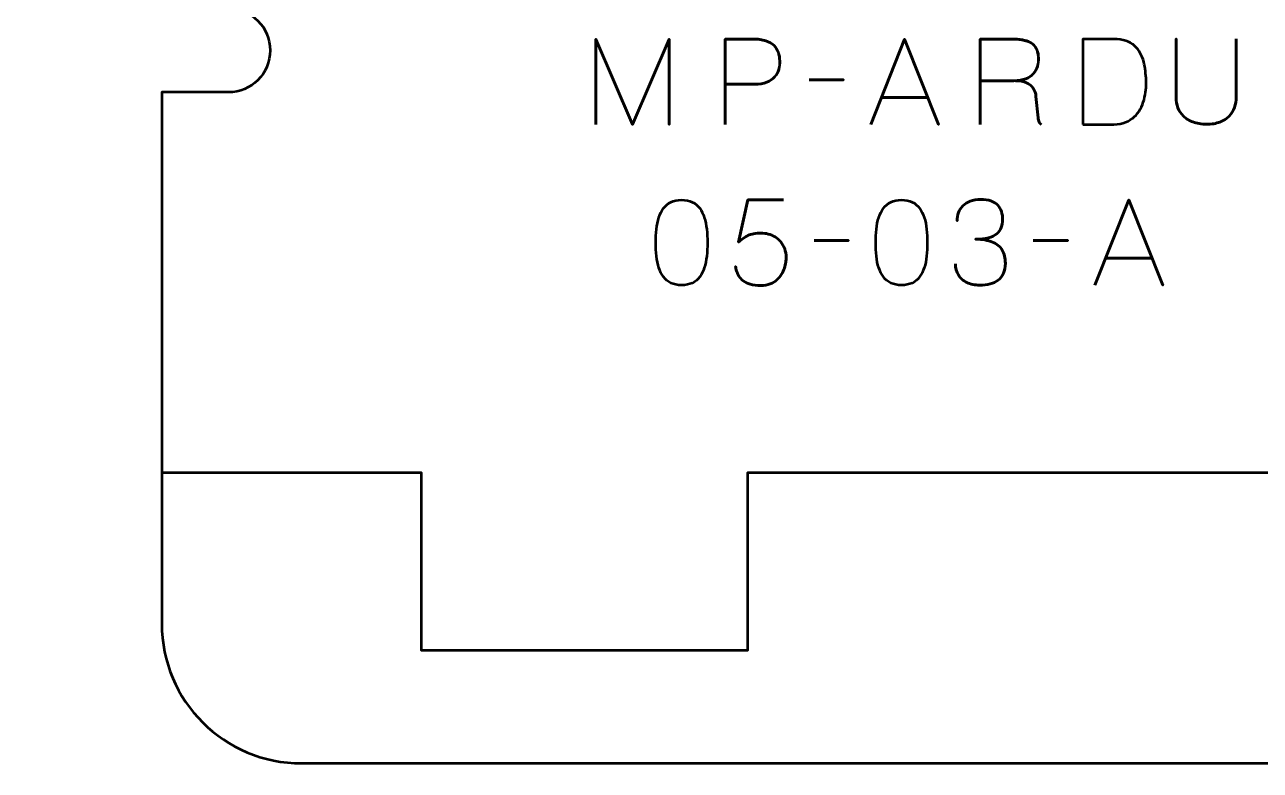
# Model space of a CAD drawing. Header units: centimetres. Extents: x -21 to 0, y -29.7 to 0.
# Drawn here: x -8.64 to -4.223, y -9.925 to -7.258 of the extents above; entities that cross this region are included whole.
import ezdxf

# ---------------------------------------------------------------- set-up
doc = ezdxf.new("R2010")
doc.units = ezdxf.units.CM
doc.header["$MEASUREMENT"] = 0
doc.layers.add('Layer 1', color=7, linetype='Continuous')

msp = doc.modelspace()

# ---------------------------------------------------------------- linework, layer by layer
at = {"layer": 'Layer 1', "color": 1, "lineweight": 53}
msp.add_open_spline([(-21.00003, -29.19995), (-21.00003, -29.19995), (-21.00003, -5.29992), (-21.00003, -5.29992), (-21.00003, -5.29992), (-21.00003, -5.21709), (-20.93286, -5.14992), (-20.85003, -5.14992), (-20.85003, -5.14992), (-20.7672, -5.14992), (-20.70003, -5.08275), (-20.70003, -4.99992), (-20.70003, -4.99992), (-20.70003, -4.91709), (-20.7672, -4.84992), (-20.85003, -4.84992), (-20.85003, -4.84992), (-20.93286, -4.84992), (-21.00003, -4.78275), (-21.00003, -4.69992), (-21.00003, -4.69992), (-21.00003, -4.61709), (-20.93286, -4.54992), (-20.85003, -4.54992), (-20.85003, -4.54992), (-20.7672, -4.54992), (-20.70003, -4.48275), (-20.70003, -4.39992), (-20.70003, -4.39992), (-20.70003, -4.31709), (-20.7672, -4.24992), (-20.85003, -4.24992), (-20.85003, -4.24992), (-20.93286, -4.24992), (-21.00003, -4.18275), (-21.00003, -4.09992), (-21.00003, -4.09992), (-21.00003, -4.01709), (-20.93286, -3.94992), (-20.85003, -3.94992), (-20.85003, -3.94992), (-20.7672, -3.94992), (-20.70003, -3.88275), (-20.70003, -3.79992), (-20.70003, -3.79992), (-20.70003, -3.71709), (-20.7672, -3.64992), (-20.85003, -3.64992), (-20.85003, -3.64992), (-20.93286, -3.64992), (-21.00003, -3.58275), (-21.00003, -3.49992), (-21.00003, -3.49992), (-21.00003, -3.41709), (-20.93286, -3.34992), (-20.85003, -3.34992), (-20.85003, -3.34992), (-20.7672, -3.34992), (-20.70003, -3.28275), (-20.70003, -3.19992), (-20.70003, -3.19992), (-20.70003, -3.11709), (-20.7672, -3.04992), (-20.85003, -3.04992), (-20.85003, -3.04992), (-20.93286, -3.04992), (-21.00003, -2.98275), (-21.00003, -2.89992), (-21.00003, -2.89992), (-21.00003, -2.81709), (-20.93286, -2.74992), (-20.85003, -2.74992), (-20.85003, -2.74992), (-20.7672, -2.74992), (-20.70003, -2.68275), (-20.70003, -2.59992), (-20.70003, -2.59992), (-20.70003, -2.51709), (-20.7672, -2.44992), (-20.85003, -2.44992), (-20.85003, -2.44992), (-20.93286, -2.44992), (-21.00003, -2.38275), (-21.00003, -2.29992), (-21.00003, -2.29992), (-21.00003, -2.21709), (-20.93286, -2.14992), (-20.85003, -2.14992), (-20.85003, -2.14992), (-20.7672, -2.14992), (-20.70003, -2.08275), (-20.70003, -1.99992), (-20.70003, -1.99992), (-20.70003, -1.91709), (-20.7672, -1.84992), (-20.85003, -1.84992), (-20.85003, -1.84992), (-20.93286, -1.84992), (-21.00003, -1.78275), (-21.00003, -1.69992), (-21.00003, -1.69992), (-21.00003, -1.61709), (-20.93286, -1.54992), (-20.85003, -1.54992), (-20.85003, -1.54992), (-20.7672, -1.54992), (-20.70003, -1.48275), (-20.70003, -1.39992), (-20.70003, -1.39992), (-20.70003, -1.31709), (-20.7672, -1.24992), (-20.85003, -1.24992), (-20.85003, -1.24992), (-20.93286, -1.24992), (-21.00003, -1.18275), (-21.00003, -1.09992), (-21.00003, -1.09992), (-21.00003, -1.09992), (-21.00003, -0.49992), (-21.00003, -0.49992), (-21.00003, -0.49992), (-21.00003, -0.22295), (-20.77694, 0.00004), (-20.49994, 0.00004), (-20.49994, 0.00004), (-20.49994, 0.00004), (-0.50008, 0.00004), (-0.50008, 0.00004), (-0.50008, 0.00004), (-0.22294, 0.00004), (0.00002, -0.22295), (0.00002, -0.49992), (0.00002, -0.49992), (0.00002, -0.49992), (0.00002, -29.19995), (0.00002, -29.19995), (0.00002, -29.19995), (0.00002, -29.47695), (-0.22294, -29.70004), (-0.50008, -29.70004), (-0.50008, -29.70004), (-0.50008, -29.70004), (-20.49994, -29.70004), (-20.49994, -29.70004), (-20.49994, -29.70004), (-20.77694, -29.70004), (-21.00003, -29.47695), (-21.00003, -29.19995)], degree=3, knots=[0, 0, 0, 0, 0.027027, 0.027027, 0.027027, 0.027027, 0.0540541, 0.0540541, 0.0540541, 0.0540541, 0.0810811, 0.0810811, 0.0810811, 0.0810811, 0.1081081, 0.1081081, 0.1081081, 0.1081081, 0.1351351, 0.1351351, 0.1351351, 0.1351351, 0.1621622, 0.1621622, 0.1621622, 0.1621622, 0.1891892, 0.1891892, 0.1891892, 0.1891892, 0.2162162, 0.2162162, 0.2162162, 0.2162162, 0.2432432, 0.2432432, 0.2432432, 0.2432432, 0.2702703, 0.2702703, 0.2702703, 0.2702703, 0.2972973, 0.2972973, 0.2972973, 0.2972973, 0.3243243, 0.3243243, 0.3243243, 0.3243243, 0.3513514, 0.3513514, 0.3513514, 0.3513514, 0.3783784, 0.3783784, 0.3783784, 0.3783784, 0.4054054, 0.4054054, 0.4054054, 0.4054054, 0.4324324, 0.4324324, 0.4324324, 0.4324324, 0.4594595, 0.4594595, 0.4594595, 0.4594595, 0.4864865, 0.4864865, 0.4864865, 0.4864865, 0.5135135, 0.5135135, 0.5135135, 0.5135135, 0.5405405, 0.5405405, 0.5405405, 0.5405405, 0.5675676, 0.5675676, 0.5675676, 0.5675676, 0.5945946, 0.5945946, 0.5945946, 0.5945946, 0.6216216, 0.6216216, 0.6216216, 0.6216216, 0.6486486, 0.6486486, 0.6486486, 0.6486486, 0.6756757, 0.6756757, 0.6756757, 0.6756757, 0.7027027, 0.7027027, 0.7027027, 0.7027027, 0.7297297, 0.7297297, 0.7297297, 0.7297297, 0.7567568, 0.7567568, 0.7567568, 0.7567568, 0.7837838, 0.7837838, 0.7837838, 0.7837838, 0.8108108, 0.8108108, 0.8108108, 0.8108108, 0.8378378, 0.8378378, 0.8378378, 0.8378378, 0.8648649, 0.8648649, 0.8648649, 0.8648649, 0.8918919, 0.8918919, 0.8918919, 0.8918919, 0.9189189, 0.9189189, 0.9189189, 0.9189189, 0.9459459, 0.9459459, 0.9459459, 0.9459459, 0.972973, 0.972973, 0.972973, 0.972973, 1, 1, 1, 1], dxfattribs=at)
at = {"layer": 'Layer 1', "color": 3, "lineweight": 53}
msp.add_open_spline([(-8.15002, -9.39995), (-8.15002, -9.39995), (-8.15002, -7.5), (-8.15002, -7.5), (-8.15002, -7.5), (-8.15002, -7.5), (-7.9125, -7.5), (-7.9125, -7.5), (-7.9125, -7.5), (-7.82967, -7.5), (-7.7625, -7.43283), (-7.7625, -7.35), (-7.7625, -7.35), (-7.7625, -7.26717), (-7.82967, -7.2), (-7.9125, -7.2), (-7.9125, -7.2), (-7.9125, -7.2), (-8.15002, -7.2), (-8.15002, -7.2), (-8.15002, -7.2), (-8.15002, -7.2), (-8.15002, -1.10005), (-8.15002, -1.10005), (-8.15002, -1.10005), (-8.15002, -0.82305), (-7.92693, -0.59995), (-7.64993, -0.59995), (-7.64993, -0.59995), (-7.64993, -0.59995), (-3.35007, -0.59995), (-3.35007, -0.59995), (-3.35007, -0.59995), (-3.07293, -0.59995), (-2.84997, -0.82305), (-2.84997, -1.10005), (-2.84997, -1.10005), (-2.84997, -1.10005), (-2.84997, -7.3115), (-2.84997, -7.3115), (-2.84997, -7.3115), (-2.84997, -7.3115), (-3.083, -7.3115), (-3.083, -7.3115), (-3.083, -7.3115), (-3.16583, -7.3115), (-3.233, -7.37867), (-3.233, -7.4615), (-3.233, -7.4615), (-3.233, -7.54433), (-3.16583, -7.6115), (-3.083, -7.6115), (-3.083, -7.6115), (-3.083, -7.6115), (-2.84997, -7.6115), (-2.84997, -7.6115), (-2.84997, -7.6115), (-2.84997, -7.6115), (-2.84997, -9.39995), (-2.84997, -9.39995), (-2.84997, -9.39995), (-2.84997, -9.67695), (-3.07293, -9.90005), (-3.35007, -9.90005), (-3.35007, -9.90005), (-3.35007, -9.90005), (-7.64993, -9.90005), (-7.64993, -9.90005), (-7.64993, -9.90005), (-7.92693, -9.90005), (-8.15002, -9.67695), (-8.15002, -9.39995)], degree=3, knots=[0, 0, 0, 0, 0.0555556, 0.0555556, 0.0555556, 0.0555556, 0.1111111, 0.1111111, 0.1111111, 0.1111111, 0.1666667, 0.1666667, 0.1666667, 0.1666667, 0.2222222, 0.2222222, 0.2222222, 0.2222222, 0.2777778, 0.2777778, 0.2777778, 0.2777778, 0.3333333, 0.3333333, 0.3333333, 0.3333333, 0.3888889, 0.3888889, 0.3888889, 0.3888889, 0.4444444, 0.4444444, 0.4444444, 0.4444444, 0.5, 0.5, 0.5, 0.5, 0.5555556, 0.5555556, 0.5555556, 0.5555556, 0.6111111, 0.6111111, 0.6111111, 0.6111111, 0.6666667, 0.6666667, 0.6666667, 0.6666667, 0.7222222, 0.7222222, 0.7222222, 0.7222222, 0.7777778, 0.7777778, 0.7777778, 0.7777778, 0.8333333, 0.8333333, 0.8333333, 0.8333333, 0.8888889, 0.8888889, 0.8888889, 0.8888889, 0.9444444, 0.9444444, 0.9444444, 0.9444444, 1, 1, 1, 1], dxfattribs=at)
at = {"layer": 'Layer 1', "color": 5, "lineweight": 53}
for points, knots in [([(-6.59898, -7.61453), (-6.59898, -7.61453), (-6.59898, -7.30931), (-6.59898, -7.30931), (-6.59898, -7.30931), (-6.59898, -7.30931), (-6.46775, -7.61453), (-6.46775, -7.61453), (-6.46775, -7.61453), (-6.46775, -7.61453), (-6.33609, -7.30931), (-6.33609, -7.30931), (-6.33609, -7.30931), (-6.33609, -7.30931), (-6.33609, -7.61453), (-6.33609, -7.61453), (-6.33609, -7.61453), (-6.33609, -7.61453), (-6.33609, -7.30931), (-6.33609, -7.30931), (-6.33609, -7.30931), (-6.33609, -7.30931), (-6.46775, -7.61453), (-6.46775, -7.61453), (-6.46775, -7.61453), (-6.46775, -7.61453), (-6.59898, -7.30931), (-6.59898, -7.30931), (-6.59898, -7.30931), (-6.59898, -7.30931), (-6.59898, -7.61453), (-6.59898, -7.61453)], [0, 0, 0, 0, 0.125, 0.125, 0.125, 0.125, 0.25, 0.25, 0.25, 0.25, 0.375, 0.375, 0.375, 0.375, 0.5, 0.5, 0.5, 0.5, 0.625, 0.625, 0.625, 0.625, 0.75, 0.75, 0.75, 0.75, 0.875, 0.875, 0.875, 0.875, 1, 1, 1, 1]), ([(-6.13628, -7.61453), (-6.13628, -7.61453), (-6.13628, -7.30931), (-6.13628, -7.30931), (-6.13628, -7.30931), (-6.13628, -7.30931), (-6.03891, -7.30931), (-6.03891, -7.30931), (-6.03891, -7.30931), (-6.01944, -7.30938), (-6.00343, -7.31157), (-5.9908, -7.3158), (-5.9908, -7.3158), (-5.97824, -7.31996), (-5.96836, -7.32575), (-5.96123, -7.33309), (-5.96123, -7.33309), (-5.95411, -7.34035), (-5.94903, -7.34868), (-5.94592, -7.35806), (-5.94592, -7.35806), (-5.94289, -7.36745), (-5.94113, -7.37725), (-5.9407, -7.38763), (-5.9407, -7.38763), (-5.94021, -7.398), (-5.94141, -7.40816), (-5.94423, -7.41803), (-5.94423, -7.41803), (-5.94712, -7.42791), (-5.95199, -7.43687), (-5.95898, -7.44492), (-5.95898, -7.44492), (-5.96589, -7.45296), (-5.97527, -7.45938), (-5.98706, -7.46411), (-5.98706, -7.46411), (-5.99884, -7.4689), (-6.01344, -7.4713), (-6.03087, -7.47144), (-6.03087, -7.47144), (-6.03087, -7.47144), (-6.13628, -7.47144), (-6.13628, -7.47144), (-6.13628, -7.47144), (-6.13628, -7.47144), (-6.03087, -7.47144), (-6.03087, -7.47144), (-6.03087, -7.47144), (-6.0138, -7.4713), (-5.99933, -7.4689), (-5.98762, -7.46411), (-5.98762, -7.46411), (-5.97584, -7.45938), (-5.96645, -7.45296), (-5.9594, -7.44492), (-5.9594, -7.44492), (-5.95241, -7.43687), (-5.9474, -7.42791), (-5.94444, -7.41803), (-5.94444, -7.41803), (-5.94148, -7.40816), (-5.94021, -7.398), (-5.9407, -7.38763), (-5.9407, -7.38763), (-5.94113, -7.37725), (-5.94289, -7.36745), (-5.94606, -7.35806), (-5.94606, -7.35806), (-5.94917, -7.34868), (-5.95439, -7.34035), (-5.96152, -7.33309), (-5.96152, -7.33309), (-5.96871, -7.32575), (-5.97859, -7.31996), (-5.99115, -7.3158), (-5.99115, -7.3158), (-6.00378, -7.31157), (-6.01965, -7.30938), (-6.03891, -7.30931), (-6.03891, -7.30931), (-6.03891, -7.30931), (-6.13628, -7.30931), (-6.13628, -7.30931), (-6.13628, -7.30931), (-6.13628, -7.30931), (-6.13628, -7.61453), (-6.13628, -7.61453)], [0, 0, 0, 0, 0.0454545, 0.0454545, 0.0454545, 0.0454545, 0.0909091, 0.0909091, 0.0909091, 0.0909091, 0.1363636, 0.1363636, 0.1363636, 0.1363636, 0.1818182, 0.1818182, 0.1818182, 0.1818182, 0.2272727, 0.2272727, 0.2272727, 0.2272727, 0.2727273, 0.2727273, 0.2727273, 0.2727273, 0.3181818, 0.3181818, 0.3181818, 0.3181818, 0.3636364, 0.3636364, 0.3636364, 0.3636364, 0.4090909, 0.4090909, 0.4090909, 0.4090909, 0.4545455, 0.4545455, 0.4545455, 0.4545455, 0.5, 0.5, 0.5, 0.5, 0.5454545, 0.5454545, 0.5454545, 0.5454545, 0.5909091, 0.5909091, 0.5909091, 0.5909091, 0.6363636, 0.6363636, 0.6363636, 0.6363636, 0.6818182, 0.6818182, 0.6818182, 0.6818182, 0.7272727, 0.7272727, 0.7272727, 0.7272727, 0.7727273, 0.7727273, 0.7727273, 0.7727273, 0.8181818, 0.8181818, 0.8181818, 0.8181818, 0.8636364, 0.8636364, 0.8636364, 0.8636364, 0.9090909, 0.9090909, 0.9090909, 0.9090909, 0.9545455, 0.9545455, 0.9545455, 0.9545455, 1, 1, 1, 1]), ([(-5.61559, -7.61453), (-5.61559, -7.61453), (-5.49452, -7.30931), (-5.49452, -7.30931), (-5.49452, -7.30931), (-5.49452, -7.30931), (-5.37302, -7.61453), (-5.37302, -7.61453), (-5.37302, -7.61453), (-5.37302, -7.61453), (-5.49452, -7.30931), (-5.49452, -7.30931), (-5.49452, -7.30931), (-5.49452, -7.30931), (-5.61559, -7.61453), (-5.61559, -7.61453)], [0, 0, 0, 0, 0.25, 0.25, 0.25, 0.25, 0.5, 0.5, 0.5, 0.5, 0.75, 0.75, 0.75, 0.75, 1, 1, 1, 1]), ([(-5.22401, -7.61453), (-5.22401, -7.61453), (-5.22401, -7.30931), (-5.22401, -7.30931), (-5.22401, -7.30931), (-5.22401, -7.30931), (-5.11267, -7.30931), (-5.11267, -7.30931), (-5.11267, -7.30931), (-5.09715, -7.30931), (-5.08389, -7.31037), (-5.07295, -7.31241), (-5.07295, -7.31241), (-5.06195, -7.31446), (-5.05284, -7.31742), (-5.04565, -7.3213), (-5.04565, -7.3213), (-5.03845, -7.32518), (-5.03281, -7.32991), (-5.02864, -7.33548), (-5.02864, -7.33548), (-5.02441, -7.34099), (-5.02145, -7.34727), (-5.01954, -7.35425), (-5.01954, -7.35425), (-5.01764, -7.36124), (-5.01651, -7.36879), (-5.01616, -7.37704), (-5.01616, -7.37704), (-5.01566, -7.38741), (-5.01679, -7.39743), (-5.01947, -7.4071), (-5.01947, -7.4071), (-5.02222, -7.41683), (-5.02695, -7.42551), (-5.03365, -7.43327), (-5.03365, -7.43327), (-5.04043, -7.44104), (-5.04953, -7.44717), (-5.0611, -7.45176), (-5.0611, -7.45176), (-5.07267, -7.45628), (-5.08699, -7.45867), (-5.10421, -7.45874), (-5.10421, -7.45874), (-5.10421, -7.45874), (-5.22401, -7.45874), (-5.22401, -7.45874), (-5.22401, -7.45874), (-5.22401, -7.45874), (-5.10421, -7.45874), (-5.10421, -7.45874), (-5.10421, -7.45874), (-5.08735, -7.45867), (-5.07316, -7.45628), (-5.06166, -7.45176), (-5.06166, -7.45176), (-5.05016, -7.44717), (-5.04099, -7.44104), (-5.03415, -7.43327), (-5.03415, -7.43327), (-5.0273, -7.42551), (-5.02251, -7.41683), (-5.01968, -7.4071), (-5.01968, -7.4071), (-5.01686, -7.39743), (-5.01566, -7.38741), (-5.01616, -7.37704), (-5.01616, -7.37704), (-5.01658, -7.36674), (-5.01834, -7.35743), (-5.02145, -7.3491), (-5.02145, -7.3491), (-5.02448, -7.34085), (-5.02956, -7.33372), (-5.03662, -7.32779), (-5.03662, -7.32779), (-5.04367, -7.32187), (-5.05341, -7.31728), (-5.06576, -7.31411), (-5.06576, -7.31411), (-5.0781, -7.31093), (-5.09377, -7.30931), (-5.11267, -7.30931), (-5.11267, -7.30931), (-5.11267, -7.30931), (-5.22401, -7.30931), (-5.22401, -7.30931), (-5.22401, -7.30931), (-5.22401, -7.30931), (-5.22401, -7.61453), (-5.22401, -7.61453)], [0, 0, 0, 0, 0.0434783, 0.0434783, 0.0434783, 0.0434783, 0.0869565, 0.0869565, 0.0869565, 0.0869565, 0.1304348, 0.1304348, 0.1304348, 0.1304348, 0.173913, 0.173913, 0.173913, 0.173913, 0.2173913, 0.2173913, 0.2173913, 0.2173913, 0.2608696, 0.2608696, 0.2608696, 0.2608696, 0.3043478, 0.3043478, 0.3043478, 0.3043478, 0.3478261, 0.3478261, 0.3478261, 0.3478261, 0.3913043, 0.3913043, 0.3913043, 0.3913043, 0.4347826, 0.4347826, 0.4347826, 0.4347826, 0.4782609, 0.4782609, 0.4782609, 0.4782609, 0.5217391, 0.5217391, 0.5217391, 0.5217391, 0.5652174, 0.5652174, 0.5652174, 0.5652174, 0.6086957, 0.6086957, 0.6086957, 0.6086957, 0.6521739, 0.6521739, 0.6521739, 0.6521739, 0.6956522, 0.6956522, 0.6956522, 0.6956522, 0.7391304, 0.7391304, 0.7391304, 0.7391304, 0.7826087, 0.7826087, 0.7826087, 0.7826087, 0.826087, 0.826087, 0.826087, 0.826087, 0.8695652, 0.8695652, 0.8695652, 0.8695652, 0.9130435, 0.9130435, 0.9130435, 0.9130435, 0.9565217, 0.9565217, 0.9565217, 0.9565217, 1, 1, 1, 1]), ([(-4.85698, -7.61453), (-4.85698, -7.61453), (-4.85698, -7.30931), (-4.85698, -7.30931), (-4.85698, -7.30931), (-4.85698, -7.30931), (-4.74691, -7.30931), (-4.74691, -7.30931), (-4.74691, -7.30931), (-4.73019, -7.30938), (-4.71573, -7.31157), (-4.70352, -7.31587), (-4.70352, -7.31587), (-4.69139, -7.32017), (-4.68109, -7.3261), (-4.67276, -7.33358), (-4.67276, -7.33358), (-4.66437, -7.34113), (-4.65759, -7.34981), (-4.6523, -7.35954), (-4.6523, -7.35954), (-4.64701, -7.36935), (-4.64292, -7.37979), (-4.64002, -7.39087), (-4.64002, -7.39087), (-4.63713, -7.40188), (-4.63509, -7.4131), (-4.63382, -7.42445), (-4.63382, -7.42445), (-4.63255, -7.43581), (-4.6317, -7.44682), (-4.63135, -7.45747), (-4.63135, -7.45747), (-4.63085, -7.46813), (-4.6312, -7.47935), (-4.63233, -7.49113), (-4.63233, -7.49113), (-4.63346, -7.50291), (-4.63558, -7.51469), (-4.63875, -7.52641), (-4.63875, -7.52641), (-4.64186, -7.53812), (-4.6463, -7.54927), (-4.65202, -7.55978), (-4.65202, -7.55978), (-4.65766, -7.57036), (-4.66486, -7.57975), (-4.67347, -7.58793), (-4.67347, -7.58793), (-4.68215, -7.59612), (-4.69252, -7.60261), (-4.70465, -7.60733), (-4.70465, -7.60733), (-4.71679, -7.61206), (-4.7309, -7.61446), (-4.74691, -7.61453), (-4.74691, -7.61453), (-4.74691, -7.61453), (-4.85698, -7.61453), (-4.85698, -7.61453)], [0, 0, 0, 0, 0.0666667, 0.0666667, 0.0666667, 0.0666667, 0.1333333, 0.1333333, 0.1333333, 0.1333333, 0.2, 0.2, 0.2, 0.2, 0.2666667, 0.2666667, 0.2666667, 0.2666667, 0.3333333, 0.3333333, 0.3333333, 0.3333333, 0.4, 0.4, 0.4, 0.4, 0.4666667, 0.4666667, 0.4666667, 0.4666667, 0.5333333, 0.5333333, 0.5333333, 0.5333333, 0.6, 0.6, 0.6, 0.6, 0.6666667, 0.6666667, 0.6666667, 0.6666667, 0.7333333, 0.7333333, 0.7333333, 0.7333333, 0.8, 0.8, 0.8, 0.8, 0.8666667, 0.8666667, 0.8666667, 0.8666667, 0.9333333, 0.9333333, 0.9333333, 0.9333333, 1, 1, 1, 1]), ([(-4.85698, -7.61453), (-4.85698, -7.61453), (-4.85698, -7.30931), (-4.85698, -7.30931), (-4.85698, -7.30931), (-4.85698, -7.30931), (-4.74691, -7.30931), (-4.74691, -7.30931), (-4.74691, -7.30931), (-4.73019, -7.30938), (-4.71573, -7.31157), (-4.70352, -7.31587), (-4.70352, -7.31587), (-4.69139, -7.32017), (-4.68109, -7.3261), (-4.67276, -7.33358), (-4.67276, -7.33358), (-4.66437, -7.34113), (-4.65759, -7.34981), (-4.6523, -7.35954), (-4.6523, -7.35954), (-4.64701, -7.36935), (-4.64292, -7.37979), (-4.64002, -7.39087), (-4.64002, -7.39087), (-4.63713, -7.40188), (-4.63509, -7.4131), (-4.63382, -7.42445), (-4.63382, -7.42445), (-4.63255, -7.43581), (-4.6317, -7.44682), (-4.63135, -7.45747), (-4.63135, -7.45747), (-4.63085, -7.46813), (-4.6312, -7.47935), (-4.63233, -7.49113), (-4.63233, -7.49113), (-4.63346, -7.50291), (-4.63558, -7.51469), (-4.63875, -7.52641), (-4.63875, -7.52641), (-4.64186, -7.53812), (-4.6463, -7.54927), (-4.65202, -7.55978), (-4.65202, -7.55978), (-4.65766, -7.57036), (-4.66486, -7.57975), (-4.67347, -7.58793), (-4.67347, -7.58793), (-4.68215, -7.59612), (-4.69252, -7.60261), (-4.70465, -7.60733), (-4.70465, -7.60733), (-4.71679, -7.61206), (-4.7309, -7.61446), (-4.74691, -7.61453), (-4.74691, -7.61453), (-4.74691, -7.61453), (-4.85698, -7.61453), (-4.85698, -7.61453)], [0, 0, 0, 0, 0.0666667, 0.0666667, 0.0666667, 0.0666667, 0.1333333, 0.1333333, 0.1333333, 0.1333333, 0.2, 0.2, 0.2, 0.2, 0.2666667, 0.2666667, 0.2666667, 0.2666667, 0.3333333, 0.3333333, 0.3333333, 0.3333333, 0.4, 0.4, 0.4, 0.4, 0.4666667, 0.4666667, 0.4666667, 0.4666667, 0.5333333, 0.5333333, 0.5333333, 0.5333333, 0.6, 0.6, 0.6, 0.6, 0.6666667, 0.6666667, 0.6666667, 0.6666667, 0.7333333, 0.7333333, 0.7333333, 0.7333333, 0.8, 0.8, 0.8, 0.8, 0.8666667, 0.8666667, 0.8666667, 0.8666667, 0.9333333, 0.9333333, 0.9333333, 0.9333333, 1, 1, 1, 1]), ([(-4.30961, -7.30889), (-4.30961, -7.30896), (-4.30961, -7.31128), (-4.30961, -7.3158), (-4.30961, -7.3158), (-4.30961, -7.32025), (-4.30961, -7.32645), (-4.30961, -7.33436), (-4.30961, -7.33436), (-4.30961, -7.34226), (-4.30961, -7.35129), (-4.30961, -7.36152), (-4.30961, -7.36152), (-4.30961, -7.37175), (-4.30961, -7.38262), (-4.30961, -7.39419), (-4.30961, -7.39419), (-4.30961, -7.40576), (-4.30961, -7.4174), (-4.30961, -7.42925), (-4.30961, -7.42925), (-4.30961, -7.44104), (-4.30961, -7.45247), (-4.30961, -7.46354), (-4.30961, -7.46354), (-4.30961, -7.47462), (-4.30961, -7.48478), (-4.30961, -7.49402), (-4.30961, -7.49402), (-4.30961, -7.50334), (-4.30961, -7.51117), (-4.30961, -7.51759), (-4.30961, -7.51759), (-4.30961, -7.53043), (-4.31159, -7.54256), (-4.31568, -7.55413), (-4.31568, -7.55413), (-4.31977, -7.56571), (-4.32605, -7.57601), (-4.33459, -7.58504), (-4.33459, -7.58504), (-4.34313, -7.59407), (-4.35406, -7.6012), (-4.36747, -7.60635), (-4.36747, -7.60635), (-4.38087, -7.6115), (-4.39682, -7.61411), (-4.41544, -7.61411), (-4.41544, -7.61411), (-4.43407, -7.61368), (-4.45023, -7.611), (-4.46385, -7.60606), (-4.46385, -7.60606), (-4.47753, -7.60105), (-4.48882, -7.59421), (-4.49778, -7.58553), (-4.49778, -7.58553), (-4.50674, -7.57685), (-4.51337, -7.56669), (-4.51775, -7.55519), (-4.51775, -7.55519), (-4.52205, -7.54362), (-4.52424, -7.53113), (-4.52424, -7.51759), (-4.52424, -7.51759), (-4.52424, -7.51759), (-4.52424, -7.30889), (-4.52424, -7.30889), (-4.52424, -7.30889), (-4.52424, -7.30889), (-4.52424, -7.51759), (-4.52424, -7.51759), (-4.52424, -7.51759), (-4.52424, -7.53113), (-4.52205, -7.54362), (-4.51775, -7.55519), (-4.51775, -7.55519), (-4.51337, -7.56669), (-4.50674, -7.57685), (-4.49778, -7.58553), (-4.49778, -7.58553), (-4.48882, -7.59421), (-4.47753, -7.60105), (-4.46385, -7.60606), (-4.46385, -7.60606), (-4.45023, -7.611), (-4.43407, -7.61368), (-4.41544, -7.61411), (-4.41544, -7.61411), (-4.39682, -7.61411), (-4.38087, -7.6115), (-4.36747, -7.60635), (-4.36747, -7.60635), (-4.35406, -7.6012), (-4.34313, -7.59407), (-4.33459, -7.58504), (-4.33459, -7.58504), (-4.32605, -7.57601), (-4.31977, -7.56571), (-4.31568, -7.55413), (-4.31568, -7.55413), (-4.31159, -7.54256), (-4.30961, -7.53043), (-4.30961, -7.51759), (-4.30961, -7.51759), (-4.30961, -7.51117), (-4.30961, -7.50334), (-4.30961, -7.49402), (-4.30961, -7.49402), (-4.30961, -7.48478), (-4.30961, -7.47462), (-4.30961, -7.46354), (-4.30961, -7.46354), (-4.30961, -7.45247), (-4.30961, -7.44104), (-4.30961, -7.42925), (-4.30961, -7.42925), (-4.30961, -7.4174), (-4.30961, -7.40576), (-4.30961, -7.39419), (-4.30961, -7.39419), (-4.30961, -7.38262), (-4.30961, -7.37175), (-4.30961, -7.36152), (-4.30961, -7.36152), (-4.30961, -7.35129), (-4.30961, -7.34226), (-4.30961, -7.33436), (-4.30961, -7.33436), (-4.30961, -7.32645), (-4.30961, -7.32025), (-4.30961, -7.3158), (-4.30961, -7.3158), (-4.30961, -7.31128), (-4.30961, -7.30896), (-4.30961, -7.30889)], [0, 0, 0, 0, 0.0294118, 0.0294118, 0.0294118, 0.0294118, 0.0588235, 0.0588235, 0.0588235, 0.0588235, 0.0882353, 0.0882353, 0.0882353, 0.0882353, 0.1176471, 0.1176471, 0.1176471, 0.1176471, 0.1470588, 0.1470588, 0.1470588, 0.1470588, 0.1764706, 0.1764706, 0.1764706, 0.1764706, 0.2058824, 0.2058824, 0.2058824, 0.2058824, 0.2352941, 0.2352941, 0.2352941, 0.2352941, 0.2647059, 0.2647059, 0.2647059, 0.2647059, 0.2941176, 0.2941176, 0.2941176, 0.2941176, 0.3235294, 0.3235294, 0.3235294, 0.3235294, 0.3529412, 0.3529412, 0.3529412, 0.3529412, 0.3823529, 0.3823529, 0.3823529, 0.3823529, 0.4117647, 0.4117647, 0.4117647, 0.4117647, 0.4411765, 0.4411765, 0.4411765, 0.4411765, 0.4705882, 0.4705882, 0.4705882, 0.4705882, 0.5, 0.5, 0.5, 0.5, 0.5294118, 0.5294118, 0.5294118, 0.5294118, 0.5588235, 0.5588235, 0.5588235, 0.5588235, 0.5882353, 0.5882353, 0.5882353, 0.5882353, 0.6176471, 0.6176471, 0.6176471, 0.6176471, 0.6470588, 0.6470588, 0.6470588, 0.6470588, 0.6764706, 0.6764706, 0.6764706, 0.6764706, 0.7058824, 0.7058824, 0.7058824, 0.7058824, 0.7352941, 0.7352941, 0.7352941, 0.7352941, 0.7647059, 0.7647059, 0.7647059, 0.7647059, 0.7941176, 0.7941176, 0.7941176, 0.7941176, 0.8235294, 0.8235294, 0.8235294, 0.8235294, 0.8529412, 0.8529412, 0.8529412, 0.8529412, 0.8823529, 0.8823529, 0.8823529, 0.8823529, 0.9117647, 0.9117647, 0.9117647, 0.9117647, 0.9411765, 0.9411765, 0.9411765, 0.9411765, 0.9705882, 0.9705882, 0.9705882, 0.9705882, 1, 1, 1, 1]), ([(-5.83572, -7.45493), (-5.83572, -7.45493), (-5.71253, -7.45493), (-5.71253, -7.45493), (-5.71253, -7.45493), (-5.71253, -7.45493), (-5.83572, -7.45493), (-5.83572, -7.45493)], [0, 0, 0, 0, 0.5, 0.5, 0.5, 0.5, 1, 1, 1, 1]), ([(-5.00684, -7.61453), (-5.00966, -7.61248), (-5.01178, -7.61001), (-5.01333, -7.60712), (-5.01333, -7.60712), (-5.01489, -7.60423), (-5.01594, -7.60134), (-5.01658, -7.59851), (-5.01658, -7.59851), (-5.01714, -7.59576), (-5.01743, -7.59343), (-5.01743, -7.59167), (-5.01743, -7.59167), (-5.01743, -7.59167), (-5.02505, -7.51462), (-5.02505, -7.51462), (-5.02505, -7.51462), (-5.02589, -7.50355), (-5.02914, -7.49381), (-5.03471, -7.48548), (-5.03471, -7.48548), (-5.04036, -7.47709), (-5.0484, -7.4706), (-5.05898, -7.46587), (-5.05898, -7.46587), (-5.0695, -7.46121), (-5.08262, -7.45882), (-5.09828, -7.45874), (-5.09828, -7.45874), (-5.08262, -7.45882), (-5.0695, -7.46121), (-5.05898, -7.46587), (-5.05898, -7.46587), (-5.0484, -7.4706), (-5.04036, -7.47709), (-5.03471, -7.48548), (-5.03471, -7.48548), (-5.02914, -7.49381), (-5.02589, -7.50355), (-5.02505, -7.51462), (-5.02505, -7.51462), (-5.02505, -7.51462), (-5.01743, -7.59167), (-5.01743, -7.59167), (-5.01743, -7.59167), (-5.01743, -7.59343), (-5.01714, -7.59576), (-5.01658, -7.59851), (-5.01658, -7.59851), (-5.01594, -7.60134), (-5.01489, -7.60423), (-5.01333, -7.60712), (-5.01333, -7.60712), (-5.01178, -7.61001), (-5.00966, -7.61248), (-5.00684, -7.61453)], [0, 0, 0, 0, 0.0714286, 0.0714286, 0.0714286, 0.0714286, 0.1428571, 0.1428571, 0.1428571, 0.1428571, 0.2142857, 0.2142857, 0.2142857, 0.2142857, 0.2857143, 0.2857143, 0.2857143, 0.2857143, 0.3571429, 0.3571429, 0.3571429, 0.3571429, 0.4285714, 0.4285714, 0.4285714, 0.4285714, 0.5, 0.5, 0.5, 0.5, 0.5714286, 0.5714286, 0.5714286, 0.5714286, 0.6428571, 0.6428571, 0.6428571, 0.6428571, 0.7142857, 0.7142857, 0.7142857, 0.7142857, 0.7857143, 0.7857143, 0.7857143, 0.7857143, 0.8571429, 0.8571429, 0.8571429, 0.8571429, 0.9285714, 0.9285714, 0.9285714, 0.9285714, 1, 1, 1, 1]), ([(-5.57749, -7.51843), (-5.57749, -7.51843), (-5.41155, -7.51843), (-5.41155, -7.51843), (-5.41155, -7.51843), (-5.41155, -7.51843), (-5.57749, -7.51843), (-5.57749, -7.51843)], [0, 0, 0, 0, 0.5, 0.5, 0.5, 0.5, 1, 1, 1, 1]), ([(-6.29184, -8.18984), (-6.27703, -8.18977), (-6.26426, -8.18716), (-6.2536, -8.18208), (-6.2536, -8.18208), (-6.24302, -8.177), (-6.2342, -8.16973), (-6.22715, -8.16049), (-6.22715, -8.16049), (-6.22016, -8.15118), (-6.21466, -8.14017), (-6.21057, -8.12747), (-6.21057, -8.12747), (-6.20654, -8.11477), (-6.20365, -8.10087), (-6.20203, -8.08563), (-6.20203, -8.08563), (-6.20033, -8.07039), (-6.19949, -8.05437), (-6.19956, -8.03744), (-6.19956, -8.03744), (-6.19949, -8.02058), (-6.20033, -8.00456), (-6.20203, -7.98939), (-6.20203, -7.98939), (-6.20365, -7.97422), (-6.20654, -7.96025), (-6.21057, -7.94755), (-6.21057, -7.94755), (-6.21466, -7.93492), (-6.22016, -7.92392), (-6.22715, -7.91453), (-6.22715, -7.91453), (-6.2342, -7.90522), (-6.24302, -7.89795), (-6.2536, -7.89287), (-6.2536, -7.89287), (-6.26426, -7.88772), (-6.27703, -7.88511), (-6.29184, -7.88504), (-6.29184, -7.88504), (-6.30666, -7.88511), (-6.31943, -7.88772), (-6.33009, -7.89287), (-6.33009, -7.89287), (-6.34067, -7.89795), (-6.34949, -7.90522), (-6.35654, -7.91453), (-6.35654, -7.91453), (-6.36353, -7.92392), (-6.36903, -7.93492), (-6.37312, -7.94755), (-6.37312, -7.94755), (-6.37715, -7.96025), (-6.38004, -7.97422), (-6.38166, -7.98939), (-6.38166, -7.98939), (-6.38335, -8.00456), (-6.3842, -8.02058), (-6.38413, -8.03744), (-6.38413, -8.03744), (-6.3842, -8.05437), (-6.38335, -8.07039), (-6.38166, -8.08563), (-6.38166, -8.08563), (-6.38004, -8.10087), (-6.37715, -8.11477), (-6.37312, -8.12747), (-6.37312, -8.12747), (-6.36903, -8.14017), (-6.36353, -8.15118), (-6.35654, -8.16049), (-6.35654, -8.16049), (-6.34949, -8.16973), (-6.34067, -8.177), (-6.33009, -8.18208), (-6.33009, -8.18208), (-6.31943, -8.18716), (-6.30666, -8.18977), (-6.29184, -8.18984)], [0, 0, 0, 0, 0.05, 0.05, 0.05, 0.05, 0.1, 0.1, 0.1, 0.1, 0.15, 0.15, 0.15, 0.15, 0.2, 0.2, 0.2, 0.2, 0.25, 0.25, 0.25, 0.25, 0.3, 0.3, 0.3, 0.3, 0.35, 0.35, 0.35, 0.35, 0.4, 0.4, 0.4, 0.4, 0.45, 0.45, 0.45, 0.45, 0.5, 0.5, 0.5, 0.5, 0.55, 0.55, 0.55, 0.55, 0.6, 0.6, 0.6, 0.6, 0.65, 0.65, 0.65, 0.65, 0.7, 0.7, 0.7, 0.7, 0.75, 0.75, 0.75, 0.75, 0.8, 0.8, 0.8, 0.8, 0.85, 0.85, 0.85, 0.85, 0.9, 0.9, 0.9, 0.9, 0.95, 0.95, 0.95, 0.95, 1, 1, 1, 1]), ([(-6.29184, -8.18984), (-6.27703, -8.18977), (-6.26426, -8.18716), (-6.2536, -8.18208), (-6.2536, -8.18208), (-6.24302, -8.177), (-6.2342, -8.16973), (-6.22715, -8.16049), (-6.22715, -8.16049), (-6.22016, -8.15118), (-6.21466, -8.14017), (-6.21057, -8.12747), (-6.21057, -8.12747), (-6.20654, -8.11477), (-6.20365, -8.10087), (-6.20203, -8.08563), (-6.20203, -8.08563), (-6.20033, -8.07039), (-6.19949, -8.05437), (-6.19956, -8.03744), (-6.19956, -8.03744), (-6.19949, -8.02058), (-6.20033, -8.00456), (-6.20203, -7.98939), (-6.20203, -7.98939), (-6.20365, -7.97422), (-6.20654, -7.96025), (-6.21057, -7.94755), (-6.21057, -7.94755), (-6.21466, -7.93492), (-6.22016, -7.92392), (-6.22715, -7.91453), (-6.22715, -7.91453), (-6.2342, -7.90522), (-6.24302, -7.89795), (-6.2536, -7.89287), (-6.2536, -7.89287), (-6.26426, -7.88772), (-6.27703, -7.88511), (-6.29184, -7.88504), (-6.29184, -7.88504), (-6.30666, -7.88511), (-6.31943, -7.88772), (-6.33009, -7.89287), (-6.33009, -7.89287), (-6.34067, -7.89795), (-6.34949, -7.90522), (-6.35654, -7.91453), (-6.35654, -7.91453), (-6.36353, -7.92392), (-6.36903, -7.93492), (-6.37312, -7.94755), (-6.37312, -7.94755), (-6.37715, -7.96025), (-6.38004, -7.97422), (-6.38166, -7.98939), (-6.38166, -7.98939), (-6.38335, -8.00456), (-6.3842, -8.02058), (-6.38413, -8.03744), (-6.38413, -8.03744), (-6.3842, -8.05437), (-6.38335, -8.07039), (-6.38166, -8.08563), (-6.38166, -8.08563), (-6.38004, -8.10087), (-6.37715, -8.11477), (-6.37312, -8.12747), (-6.37312, -8.12747), (-6.36903, -8.14017), (-6.36353, -8.15118), (-6.35654, -8.16049), (-6.35654, -8.16049), (-6.34949, -8.16973), (-6.34067, -8.177), (-6.33009, -8.18208), (-6.33009, -8.18208), (-6.31943, -8.18716), (-6.30666, -8.18977), (-6.29184, -8.18984)], [0, 0, 0, 0, 0.05, 0.05, 0.05, 0.05, 0.1, 0.1, 0.1, 0.1, 0.15, 0.15, 0.15, 0.15, 0.2, 0.2, 0.2, 0.2, 0.25, 0.25, 0.25, 0.25, 0.3, 0.3, 0.3, 0.3, 0.35, 0.35, 0.35, 0.35, 0.4, 0.4, 0.4, 0.4, 0.45, 0.45, 0.45, 0.45, 0.5, 0.5, 0.5, 0.5, 0.55, 0.55, 0.55, 0.55, 0.6, 0.6, 0.6, 0.6, 0.65, 0.65, 0.65, 0.65, 0.7, 0.7, 0.7, 0.7, 0.75, 0.75, 0.75, 0.75, 0.8, 0.8, 0.8, 0.8, 0.85, 0.85, 0.85, 0.85, 0.9, 0.9, 0.9, 0.9, 0.95, 0.95, 0.95, 0.95, 1, 1, 1, 1]), ([(-5.92778, -7.88462), (-5.92778, -7.88462), (-6.05478, -7.88462), (-6.05478, -7.88462), (-6.05478, -7.88462), (-6.05478, -7.88462), (-6.08865, -8.03617), (-6.08865, -8.03617), (-6.08865, -8.03617), (-6.08272, -8.03109), (-6.07708, -8.02651), (-6.07164, -8.02248), (-6.07164, -8.02248), (-6.06628, -8.01846), (-6.06064, -8.01508), (-6.05464, -8.01225), (-6.05464, -8.01225), (-6.04871, -8.00943), (-6.04194, -8.00731), (-6.03432, -8.00583), (-6.03432, -8.00583), (-6.02677, -8.00435), (-6.01774, -8.00357), (-6.00737, -8.00357), (-6.00737, -8.00357), (-5.9989, -8.00357), (-5.99043, -8.0047), (-5.98197, -8.00703), (-5.98197, -8.00703), (-5.9735, -8.00929), (-5.96546, -8.01275), (-5.95784, -8.01733), (-5.95784, -8.01733), (-5.95015, -8.02199), (-5.94337, -8.02778), (-5.93745, -8.03476), (-5.93745, -8.03476), (-5.93145, -8.04175), (-5.92672, -8.04993), (-5.92334, -8.05931), (-5.92334, -8.05931), (-5.91988, -8.0687), (-5.91812, -8.07935), (-5.91805, -8.0912), (-5.91805, -8.0912), (-5.91797, -8.09558), (-5.91847, -8.10108), (-5.91946, -8.10757), (-5.91946, -8.10757), (-5.92037, -8.11406), (-5.92207, -8.12112), (-5.92447, -8.1286), (-5.92447, -8.1286), (-5.92686, -8.13608), (-5.93025, -8.14349), (-5.93455, -8.15082), (-5.93455, -8.15082), (-5.93886, -8.15816), (-5.94436, -8.16486), (-5.95099, -8.17093), (-5.95099, -8.17093), (-5.95763, -8.177), (-5.96567, -8.18187), (-5.97505, -8.18554), (-5.97505, -8.18554), (-5.98451, -8.18913), (-5.99559, -8.19104), (-6.00821, -8.19111), (-6.00821, -8.19111), (-6.02331, -8.19104), (-6.03601, -8.18942), (-6.04631, -8.18638), (-6.04631, -8.18638), (-6.05662, -8.18328), (-6.06501, -8.17926), (-6.0715, -8.17418), (-6.0715, -8.17418), (-6.07806, -8.1691), (-6.08314, -8.16352), (-6.08681, -8.15746), (-6.08681, -8.15746), (-6.09048, -8.15139), (-6.09323, -8.14532), (-6.09507, -8.13925), (-6.09507, -8.13925), (-6.0969, -8.13318), (-6.09831, -8.12761), (-6.09923, -8.12253), (-6.09923, -8.12253), (-6.09831, -8.12761), (-6.0969, -8.13318), (-6.09507, -8.13925), (-6.09507, -8.13925), (-6.09323, -8.14532), (-6.09048, -8.15139), (-6.08681, -8.15746), (-6.08681, -8.15746), (-6.08314, -8.16352), (-6.07806, -8.1691), (-6.0715, -8.17418), (-6.0715, -8.17418), (-6.06501, -8.17926), (-6.05662, -8.18328), (-6.04631, -8.18638), (-6.04631, -8.18638), (-6.03601, -8.18942), (-6.02331, -8.19104), (-6.00821, -8.19111), (-6.00821, -8.19111), (-5.99559, -8.19104), (-5.98451, -8.18913), (-5.97505, -8.18554), (-5.97505, -8.18554), (-5.96567, -8.18187), (-5.95763, -8.177), (-5.95099, -8.17093), (-5.95099, -8.17093), (-5.94436, -8.16486), (-5.93886, -8.15816), (-5.93455, -8.15082), (-5.93455, -8.15082), (-5.93025, -8.14349), (-5.92686, -8.13608), (-5.92447, -8.1286), (-5.92447, -8.1286), (-5.92207, -8.12112), (-5.92037, -8.11406), (-5.91946, -8.10757), (-5.91946, -8.10757), (-5.91847, -8.10108), (-5.91797, -8.09558), (-5.91805, -8.0912), (-5.91805, -8.0912), (-5.91812, -8.07935), (-5.91988, -8.0687), (-5.92334, -8.05931), (-5.92334, -8.05931), (-5.92672, -8.04993), (-5.93145, -8.04175), (-5.93745, -8.03476), (-5.93745, -8.03476), (-5.94337, -8.02778), (-5.95015, -8.02199), (-5.95784, -8.01733), (-5.95784, -8.01733), (-5.96546, -8.01275), (-5.9735, -8.00929), (-5.98197, -8.00703), (-5.98197, -8.00703), (-5.99043, -8.0047), (-5.9989, -8.00357), (-6.00737, -8.00357), (-6.00737, -8.00357), (-6.01774, -8.00357), (-6.02677, -8.00435), (-6.03432, -8.00583), (-6.03432, -8.00583), (-6.04194, -8.00731), (-6.04871, -8.00943), (-6.05464, -8.01225), (-6.05464, -8.01225), (-6.06064, -8.01508), (-6.06628, -8.01846), (-6.07164, -8.02248), (-6.07164, -8.02248), (-6.07708, -8.02651), (-6.08272, -8.03109), (-6.08865, -8.03617), (-6.08865, -8.03617), (-6.08865, -8.03617), (-6.05478, -7.88462), (-6.05478, -7.88462), (-6.05478, -7.88462), (-6.05478, -7.88462), (-5.92778, -7.88462), (-5.92778, -7.88462)], [0, 0, 0, 0, 0.0227273, 0.0227273, 0.0227273, 0.0227273, 0.0454545, 0.0454545, 0.0454545, 0.0454545, 0.0681818, 0.0681818, 0.0681818, 0.0681818, 0.0909091, 0.0909091, 0.0909091, 0.0909091, 0.1136364, 0.1136364, 0.1136364, 0.1136364, 0.1363636, 0.1363636, 0.1363636, 0.1363636, 0.1590909, 0.1590909, 0.1590909, 0.1590909, 0.1818182, 0.1818182, 0.1818182, 0.1818182, 0.2045455, 0.2045455, 0.2045455, 0.2045455, 0.2272727, 0.2272727, 0.2272727, 0.2272727, 0.25, 0.25, 0.25, 0.25, 0.2727273, 0.2727273, 0.2727273, 0.2727273, 0.2954545, 0.2954545, 0.2954545, 0.2954545, 0.3181818, 0.3181818, 0.3181818, 0.3181818, 0.3409091, 0.3409091, 0.3409091, 0.3409091, 0.3636364, 0.3636364, 0.3636364, 0.3636364, 0.3863636, 0.3863636, 0.3863636, 0.3863636, 0.4090909, 0.4090909, 0.4090909, 0.4090909, 0.4318182, 0.4318182, 0.4318182, 0.4318182, 0.4545455, 0.4545455, 0.4545455, 0.4545455, 0.4772727, 0.4772727, 0.4772727, 0.4772727, 0.5, 0.5, 0.5, 0.5, 0.5227273, 0.5227273, 0.5227273, 0.5227273, 0.5454545, 0.5454545, 0.5454545, 0.5454545, 0.5681818, 0.5681818, 0.5681818, 0.5681818, 0.5909091, 0.5909091, 0.5909091, 0.5909091, 0.6136364, 0.6136364, 0.6136364, 0.6136364, 0.6363636, 0.6363636, 0.6363636, 0.6363636, 0.6590909, 0.6590909, 0.6590909, 0.6590909, 0.6818182, 0.6818182, 0.6818182, 0.6818182, 0.7045455, 0.7045455, 0.7045455, 0.7045455, 0.7272727, 0.7272727, 0.7272727, 0.7272727, 0.75, 0.75, 0.75, 0.75, 0.7727273, 0.7727273, 0.7727273, 0.7727273, 0.7954545, 0.7954545, 0.7954545, 0.7954545, 0.8181818, 0.8181818, 0.8181818, 0.8181818, 0.8409091, 0.8409091, 0.8409091, 0.8409091, 0.8636364, 0.8636364, 0.8636364, 0.8636364, 0.8863636, 0.8863636, 0.8863636, 0.8863636, 0.9090909, 0.9090909, 0.9090909, 0.9090909, 0.9318182, 0.9318182, 0.9318182, 0.9318182, 0.9545455, 0.9545455, 0.9545455, 0.9545455, 0.9772727, 0.9772727, 0.9772727, 0.9772727, 1, 1, 1, 1]), ([(-5.50572, -8.18984), (-5.49091, -8.18977), (-5.47814, -8.18716), (-5.46748, -8.18208), (-5.46748, -8.18208), (-5.4569, -8.177), (-5.44808, -8.16973), (-5.44103, -8.16049), (-5.44103, -8.16049), (-5.43404, -8.15118), (-5.42854, -8.14017), (-5.42445, -8.12747), (-5.42445, -8.12747), (-5.42042, -8.11477), (-5.41753, -8.10087), (-5.41591, -8.08563), (-5.41591, -8.08563), (-5.41421, -8.07039), (-5.41337, -8.05437), (-5.41344, -8.03744), (-5.41344, -8.03744), (-5.41337, -8.02058), (-5.41421, -8.00456), (-5.41591, -7.98939), (-5.41591, -7.98939), (-5.41753, -7.97422), (-5.42042, -7.96025), (-5.42445, -7.94755), (-5.42445, -7.94755), (-5.42854, -7.93492), (-5.43404, -7.92392), (-5.44103, -7.91453), (-5.44103, -7.91453), (-5.44808, -7.90522), (-5.4569, -7.89795), (-5.46748, -7.89287), (-5.46748, -7.89287), (-5.47814, -7.88772), (-5.49091, -7.88511), (-5.50572, -7.88504), (-5.50572, -7.88504), (-5.52054, -7.88511), (-5.53331, -7.88772), (-5.54397, -7.89287), (-5.54397, -7.89287), (-5.55455, -7.89795), (-5.56337, -7.90522), (-5.57042, -7.91453), (-5.57042, -7.91453), (-5.57741, -7.92392), (-5.58291, -7.93492), (-5.587, -7.94755), (-5.587, -7.94755), (-5.59103, -7.96025), (-5.59392, -7.97422), (-5.59554, -7.98939), (-5.59554, -7.98939), (-5.59723, -8.00456), (-5.59808, -8.02058), (-5.59801, -8.03744), (-5.59801, -8.03744), (-5.59808, -8.05437), (-5.59723, -8.07039), (-5.59554, -8.08563), (-5.59554, -8.08563), (-5.59392, -8.10087), (-5.59103, -8.11477), (-5.587, -8.12747), (-5.587, -8.12747), (-5.58291, -8.14017), (-5.57741, -8.15118), (-5.57042, -8.16049), (-5.57042, -8.16049), (-5.56337, -8.16973), (-5.55455, -8.177), (-5.54397, -8.18208), (-5.54397, -8.18208), (-5.53331, -8.18716), (-5.52054, -8.18977), (-5.50572, -8.18984)], [0, 0, 0, 0, 0.05, 0.05, 0.05, 0.05, 0.1, 0.1, 0.1, 0.1, 0.15, 0.15, 0.15, 0.15, 0.2, 0.2, 0.2, 0.2, 0.25, 0.25, 0.25, 0.25, 0.3, 0.3, 0.3, 0.3, 0.35, 0.35, 0.35, 0.35, 0.4, 0.4, 0.4, 0.4, 0.45, 0.45, 0.45, 0.45, 0.5, 0.5, 0.5, 0.5, 0.55, 0.55, 0.55, 0.55, 0.6, 0.6, 0.6, 0.6, 0.65, 0.65, 0.65, 0.65, 0.7, 0.7, 0.7, 0.7, 0.75, 0.75, 0.75, 0.75, 0.8, 0.8, 0.8, 0.8, 0.85, 0.85, 0.85, 0.85, 0.9, 0.9, 0.9, 0.9, 0.95, 0.95, 0.95, 0.95, 1, 1, 1, 1]), ([(-5.50572, -8.18984), (-5.49091, -8.18977), (-5.47814, -8.18716), (-5.46748, -8.18208), (-5.46748, -8.18208), (-5.4569, -8.177), (-5.44808, -8.16973), (-5.44103, -8.16049), (-5.44103, -8.16049), (-5.43404, -8.15118), (-5.42854, -8.14017), (-5.42445, -8.12747), (-5.42445, -8.12747), (-5.42042, -8.11477), (-5.41753, -8.10087), (-5.41591, -8.08563), (-5.41591, -8.08563), (-5.41421, -8.07039), (-5.41337, -8.05437), (-5.41344, -8.03744), (-5.41344, -8.03744), (-5.41337, -8.02058), (-5.41421, -8.00456), (-5.41591, -7.98939), (-5.41591, -7.98939), (-5.41753, -7.97422), (-5.42042, -7.96025), (-5.42445, -7.94755), (-5.42445, -7.94755), (-5.42854, -7.93492), (-5.43404, -7.92392), (-5.44103, -7.91453), (-5.44103, -7.91453), (-5.44808, -7.90522), (-5.4569, -7.89795), (-5.46748, -7.89287), (-5.46748, -7.89287), (-5.47814, -7.88772), (-5.49091, -7.88511), (-5.50572, -7.88504), (-5.50572, -7.88504), (-5.52054, -7.88511), (-5.53331, -7.88772), (-5.54397, -7.89287), (-5.54397, -7.89287), (-5.55455, -7.89795), (-5.56337, -7.90522), (-5.57042, -7.91453), (-5.57042, -7.91453), (-5.57741, -7.92392), (-5.58291, -7.93492), (-5.587, -7.94755), (-5.587, -7.94755), (-5.59103, -7.96025), (-5.59392, -7.97422), (-5.59554, -7.98939), (-5.59554, -7.98939), (-5.59723, -8.00456), (-5.59808, -8.02058), (-5.59801, -8.03744), (-5.59801, -8.03744), (-5.59808, -8.05437), (-5.59723, -8.07039), (-5.59554, -8.08563), (-5.59554, -8.08563), (-5.59392, -8.10087), (-5.59103, -8.11477), (-5.587, -8.12747), (-5.587, -8.12747), (-5.58291, -8.14017), (-5.57741, -8.15118), (-5.57042, -8.16049), (-5.57042, -8.16049), (-5.56337, -8.16973), (-5.55455, -8.177), (-5.54397, -8.18208), (-5.54397, -8.18208), (-5.53331, -8.18716), (-5.52054, -8.18977), (-5.50572, -8.18984)], [0, 0, 0, 0, 0.05, 0.05, 0.05, 0.05, 0.1, 0.1, 0.1, 0.1, 0.15, 0.15, 0.15, 0.15, 0.2, 0.2, 0.2, 0.2, 0.25, 0.25, 0.25, 0.25, 0.3, 0.3, 0.3, 0.3, 0.35, 0.35, 0.35, 0.35, 0.4, 0.4, 0.4, 0.4, 0.45, 0.45, 0.45, 0.45, 0.5, 0.5, 0.5, 0.5, 0.55, 0.55, 0.55, 0.55, 0.6, 0.6, 0.6, 0.6, 0.65, 0.65, 0.65, 0.65, 0.7, 0.7, 0.7, 0.7, 0.75, 0.75, 0.75, 0.75, 0.8, 0.8, 0.8, 0.8, 0.85, 0.85, 0.85, 0.85, 0.9, 0.9, 0.9, 0.9, 0.95, 0.95, 0.95, 0.95, 1, 1, 1, 1]), ([(-5.31311, -8.11322), (-5.31304, -8.12846), (-5.30951, -8.14172), (-5.30253, -8.15322), (-5.30253, -8.15322), (-5.29554, -8.16465), (-5.28559, -8.17361), (-5.27261, -8.18003), (-5.27261, -8.18003), (-5.25963, -8.18645), (-5.24404, -8.1897), (-5.2259, -8.18984), (-5.2259, -8.18984), (-5.21229, -8.18984), (-5.19994, -8.18843), (-5.18872, -8.18547), (-5.18872, -8.18547), (-5.17757, -8.1825), (-5.16798, -8.17792), (-5.15986, -8.17164), (-5.15986, -8.17164), (-5.15175, -8.16536), (-5.14554, -8.15724), (-5.1411, -8.14737), (-5.1411, -8.14737), (-5.13672, -8.13742), (-5.13454, -8.12549), (-5.13447, -8.11152), (-5.13447, -8.11152), (-5.13439, -8.0929), (-5.1382, -8.07716), (-5.14575, -8.06439), (-5.14575, -8.06439), (-5.1533, -8.05162), (-5.16502, -8.04203), (-5.18075, -8.03547), (-5.18075, -8.03547), (-5.19648, -8.0289), (-5.21666, -8.02559), (-5.24114, -8.02559), (-5.24114, -8.02559), (-5.22287, -8.02566), (-5.20756, -8.02397), (-5.19507, -8.02051), (-5.19507, -8.02051), (-5.18265, -8.01705), (-5.17271, -8.01218), (-5.16523, -8.00583), (-5.16523, -8.00583), (-5.15775, -7.99955), (-5.15232, -7.99207), (-5.14907, -7.98347), (-5.14907, -7.98347), (-5.14575, -7.97493), (-5.14413, -7.96555), (-5.1442, -7.95532), (-5.1442, -7.95532), (-5.14413, -7.94508), (-5.14554, -7.93563), (-5.14836, -7.92688), (-5.14836, -7.92688), (-5.15112, -7.91813), (-5.15563, -7.91044), (-5.16177, -7.90388), (-5.16177, -7.90388), (-5.16791, -7.89732), (-5.17602, -7.89217), (-5.18597, -7.8885), (-5.18597, -7.8885), (-5.19599, -7.88483), (-5.2082, -7.883), (-5.22252, -7.88293), (-5.22252, -7.88293), (-5.23677, -7.883), (-5.24926, -7.88511), (-5.25984, -7.88921), (-5.25984, -7.88921), (-5.2705, -7.8933), (-5.27924, -7.89887), (-5.2863, -7.906), (-5.2863, -7.906), (-5.29328, -7.91312), (-5.29851, -7.92124), (-5.30196, -7.93041), (-5.30196, -7.93041), (-5.30549, -7.93958), (-5.30718, -7.94932), (-5.30718, -7.95955), (-5.30718, -7.95955), (-5.30718, -7.94932), (-5.30549, -7.93958), (-5.30196, -7.93041), (-5.30196, -7.93041), (-5.29851, -7.92124), (-5.29328, -7.91312), (-5.2863, -7.906), (-5.2863, -7.906), (-5.27924, -7.89887), (-5.2705, -7.8933), (-5.25984, -7.88921), (-5.25984, -7.88921), (-5.24926, -7.88511), (-5.23677, -7.883), (-5.22252, -7.88293), (-5.22252, -7.88293), (-5.2082, -7.883), (-5.19599, -7.88483), (-5.18597, -7.8885), (-5.18597, -7.8885), (-5.17602, -7.89217), (-5.16791, -7.89732), (-5.16177, -7.90388), (-5.16177, -7.90388), (-5.15563, -7.91044), (-5.15112, -7.91813), (-5.14836, -7.92688), (-5.14836, -7.92688), (-5.14554, -7.93563), (-5.14413, -7.94508), (-5.1442, -7.95532), (-5.1442, -7.95532), (-5.14413, -7.96555), (-5.14575, -7.97493), (-5.14907, -7.98347), (-5.14907, -7.98347), (-5.15232, -7.99207), (-5.15775, -7.99955), (-5.16523, -8.00583), (-5.16523, -8.00583), (-5.17271, -8.01218), (-5.18265, -8.01705), (-5.19507, -8.02051), (-5.19507, -8.02051), (-5.20756, -8.02397), (-5.22287, -8.02566), (-5.24114, -8.02559), (-5.24114, -8.02559), (-5.21666, -8.02559), (-5.19648, -8.0289), (-5.18075, -8.03547), (-5.18075, -8.03547), (-5.16502, -8.04203), (-5.1533, -8.05162), (-5.14575, -8.06439), (-5.14575, -8.06439), (-5.1382, -8.07716), (-5.13439, -8.0929), (-5.13447, -8.11152), (-5.13447, -8.11152), (-5.13454, -8.12549), (-5.13672, -8.13742), (-5.1411, -8.14737), (-5.1411, -8.14737), (-5.14554, -8.15724), (-5.15175, -8.16536), (-5.15986, -8.17164), (-5.15986, -8.17164), (-5.16798, -8.17792), (-5.17757, -8.1825), (-5.18872, -8.18547), (-5.18872, -8.18547), (-5.19994, -8.18843), (-5.21229, -8.18984), (-5.2259, -8.18984), (-5.2259, -8.18984), (-5.24404, -8.1897), (-5.25963, -8.18645), (-5.27261, -8.18003), (-5.27261, -8.18003), (-5.28559, -8.17361), (-5.29554, -8.16465), (-5.30253, -8.15322), (-5.30253, -8.15322), (-5.30951, -8.14172), (-5.31304, -8.12846), (-5.31311, -8.11322)], [0, 0, 0, 0, 0.0227273, 0.0227273, 0.0227273, 0.0227273, 0.0454545, 0.0454545, 0.0454545, 0.0454545, 0.0681818, 0.0681818, 0.0681818, 0.0681818, 0.0909091, 0.0909091, 0.0909091, 0.0909091, 0.1136364, 0.1136364, 0.1136364, 0.1136364, 0.1363636, 0.1363636, 0.1363636, 0.1363636, 0.1590909, 0.1590909, 0.1590909, 0.1590909, 0.1818182, 0.1818182, 0.1818182, 0.1818182, 0.2045455, 0.2045455, 0.2045455, 0.2045455, 0.2272727, 0.2272727, 0.2272727, 0.2272727, 0.25, 0.25, 0.25, 0.25, 0.2727273, 0.2727273, 0.2727273, 0.2727273, 0.2954545, 0.2954545, 0.2954545, 0.2954545, 0.3181818, 0.3181818, 0.3181818, 0.3181818, 0.3409091, 0.3409091, 0.3409091, 0.3409091, 0.3636364, 0.3636364, 0.3636364, 0.3636364, 0.3863636, 0.3863636, 0.3863636, 0.3863636, 0.4090909, 0.4090909, 0.4090909, 0.4090909, 0.4318182, 0.4318182, 0.4318182, 0.4318182, 0.4545455, 0.4545455, 0.4545455, 0.4545455, 0.4772727, 0.4772727, 0.4772727, 0.4772727, 0.5, 0.5, 0.5, 0.5, 0.5227273, 0.5227273, 0.5227273, 0.5227273, 0.5454545, 0.5454545, 0.5454545, 0.5454545, 0.5681818, 0.5681818, 0.5681818, 0.5681818, 0.5909091, 0.5909091, 0.5909091, 0.5909091, 0.6136364, 0.6136364, 0.6136364, 0.6136364, 0.6363636, 0.6363636, 0.6363636, 0.6363636, 0.6590909, 0.6590909, 0.6590909, 0.6590909, 0.6818182, 0.6818182, 0.6818182, 0.6818182, 0.7045455, 0.7045455, 0.7045455, 0.7045455, 0.7272727, 0.7272727, 0.7272727, 0.7272727, 0.75, 0.75, 0.75, 0.75, 0.7727273, 0.7727273, 0.7727273, 0.7727273, 0.7954545, 0.7954545, 0.7954545, 0.7954545, 0.8181818, 0.8181818, 0.8181818, 0.8181818, 0.8409091, 0.8409091, 0.8409091, 0.8409091, 0.8636364, 0.8636364, 0.8636364, 0.8636364, 0.8863636, 0.8863636, 0.8863636, 0.8863636, 0.9090909, 0.9090909, 0.9090909, 0.9090909, 0.9318182, 0.9318182, 0.9318182, 0.9318182, 0.9545455, 0.9545455, 0.9545455, 0.9545455, 0.9772727, 0.9772727, 0.9772727, 0.9772727, 1, 1, 1, 1]), ([(-4.81443, -8.18984), (-4.81443, -8.18984), (-4.69336, -7.88462), (-4.69336, -7.88462), (-4.69336, -7.88462), (-4.69336, -7.88462), (-4.57186, -8.18984), (-4.57186, -8.18984), (-4.57186, -8.18984), (-4.57186, -8.18984), (-4.69336, -7.88462), (-4.69336, -7.88462), (-4.69336, -7.88462), (-4.69336, -7.88462), (-4.81443, -8.18984), (-4.81443, -8.18984)], [0, 0, 0, 0, 0.25, 0.25, 0.25, 0.25, 0.5, 0.5, 0.5, 0.5, 0.75, 0.75, 0.75, 0.75, 1, 1, 1, 1]), ([(-5.81814, -8.03024), (-5.81814, -8.03024), (-5.69495, -8.03024), (-5.69495, -8.03024), (-5.69495, -8.03024), (-5.69495, -8.03024), (-5.81814, -8.03024), (-5.81814, -8.03024)], [0, 0, 0, 0, 0.5, 0.5, 0.5, 0.5, 1, 1, 1, 1]), ([(-5.03456, -8.03024), (-5.03456, -8.03024), (-4.91137, -8.03024), (-4.91137, -8.03024), (-4.91137, -8.03024), (-4.91137, -8.03024), (-5.03456, -8.03024), (-5.03456, -8.03024)], [0, 0, 0, 0, 0.5, 0.5, 0.5, 0.5, 1, 1, 1, 1]), ([(-4.77633, -8.09374), (-4.77633, -8.09374), (-4.61039, -8.09374), (-4.61039, -8.09374), (-4.61039, -8.09374), (-4.61039, -8.09374), (-4.77633, -8.09374), (-4.77633, -8.09374)], [0, 0, 0, 0, 0.5, 0.5, 0.5, 0.5, 1, 1, 1, 1]), ([(-2.84997, -8.8615), (-2.89065, -8.8615), (-2.99071, -8.8615), (-3.1632, -8.8615), (-3.1632, -8.8615), (-3.1632, -8.8615), (-3.1632, -9.0393), (-3.1632, -9.0393), (-3.1632, -9.0393), (-3.1632, -9.0393), (-4.06236, -9.0393), (-4.06236, -9.0393), (-4.06236, -9.0393), (-4.06236, -9.0393), (-4.06236, -8.8615), (-4.06236, -8.8615), (-4.06236, -8.8615), (-4.65491, -8.8615), (-5.3802, -8.8615), (-6.05626, -8.8615), (-6.05626, -8.8615), (-6.05626, -8.8615), (-6.05626, -9.4965), (-6.05626, -9.4965), (-6.05626, -9.4965), (-6.05626, -9.4965), (-7.22212, -9.4965), (-7.22212, -9.4965), (-7.22212, -9.4965), (-7.22212, -9.4965), (-7.22212, -8.8615), (-7.22212, -8.8615), (-7.22212, -8.8615), (-7.7246, -8.8615), (-8.07069, -8.8615), (-8.15002, -8.8615)], [0, 0, 0, 0, 0.1111111, 0.1111111, 0.1111111, 0.1111111, 0.2222222, 0.2222222, 0.2222222, 0.2222222, 0.3333333, 0.3333333, 0.3333333, 0.3333333, 0.4444444, 0.4444444, 0.4444444, 0.4444444, 0.5555556, 0.5555556, 0.5555556, 0.5555556, 0.6666667, 0.6666667, 0.6666667, 0.6666667, 0.7777778, 0.7777778, 0.7777778, 0.7777778, 0.8888889, 0.8888889, 0.8888889, 0.8888889, 1, 1, 1, 1])]:
    msp.add_open_spline(points, degree=3, knots=knots, dxfattribs=at)

doc.saveas('drawing.dxf')
